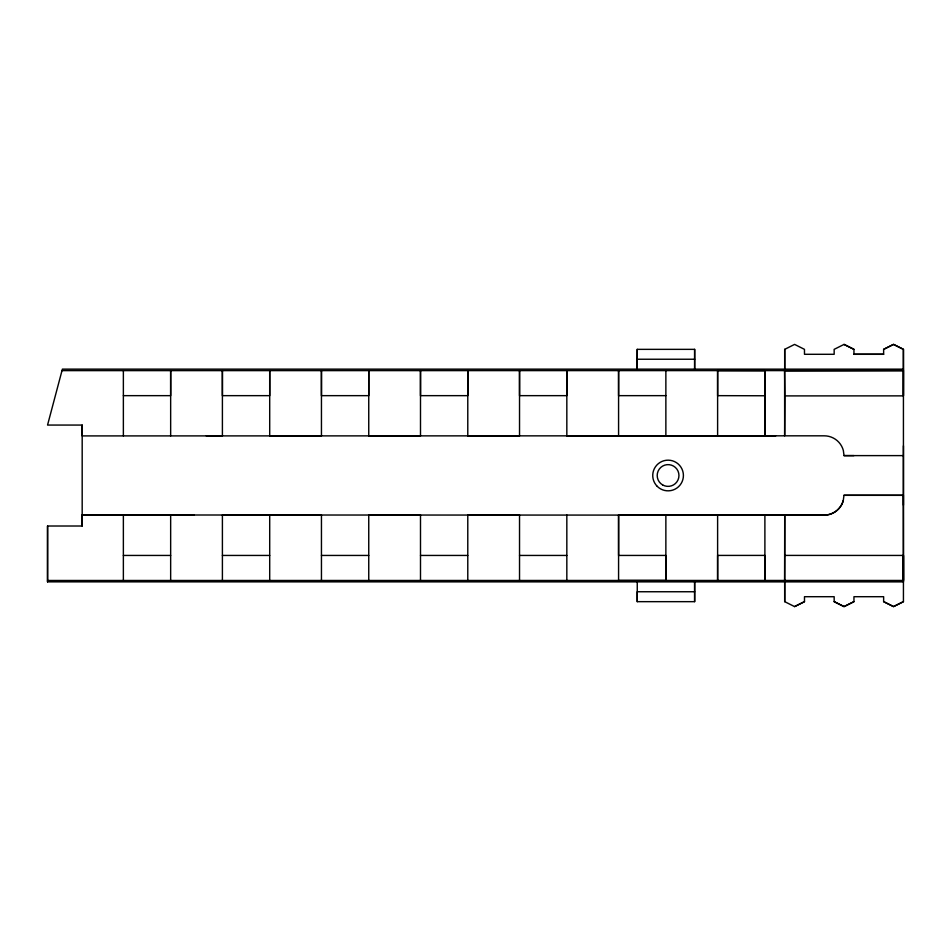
<?xml version="1.0" encoding="UTF-8"?>
<svg xmlns="http://www.w3.org/2000/svg" width="951" height="951" viewBox="0 0 951 951"><rect width="100%" height="100%" fill="white"/><g stroke="black" fill="none" stroke-linecap="round" stroke-linejoin="round"><path stroke-width="1.43" d="M47.574 580.479L903.438 580.455L903.379 495.305L843.977 495.305L843.287 500.488A19.757 19.757 0 0 1 824.196 515.097L784.706 515.145L784.682 555.408L903.414 555.443L903.45 581.881L47.55 581.857L47.574 526.01L82.202 526.01L82.202 515.002L194.099 515.014M82.178 525.986L82.178 425.061L47.55 425.061L62.397 369.131L903.45 369.154M170.657 435.915L170.657 370.617L170.657 395.652L123.368 395.652M618.578 515.002L618.578 580.479L665.866 580.467L665.866 555.432L618.578 555.443L618.578 515.002L824.196 515.133A19.757 19.757 0 0 0 843.287 500.488M637.253 349.35L637.194 369.143L637.253 349.35L694.646 349.35L694.646 370.129M694.622 591.748L637.253 591.748L637.253 601.662L694.622 601.662L694.622 581.857M694.634 369.143L694.634 349.35M717.613 435.855L717.613 370.605L764.854 370.676L764.854 435.843L764.842 370.735M784.694 369.131L784.694 349.35L794.596 344.405L804.475 349.35L804.487 354.295L834.17 354.295L834.158 349.35L844.048 344.405L853.95 349.35L853.95 354.295L883.634 354.295L883.634 349.35L893.536 344.393L903.426 349.35L903.438 601.65L893.536 606.595L883.634 601.65L883.645 596.705L853.95 596.705L853.95 601.65L844.048 606.607L834.17 601.65L834.17 596.705L804.487 596.705L804.487 601.65L794.584 606.595L784.694 601.65L784.694 581.869M903.438 580.455L903.438 555.443M903.438 505.183L903.438 445.817M903.45 395.64L903.426 349.35L893.512 344.393L883.634 349.35M784.694 555.408L784.646 580.467L784.73 515.121L222.403 515.002L222.403 580.479M784.848 395.901L784.623 370.676L784.658 435.831L784.848 395.901L903.391 395.866L903.438 370.605L62.029 370.628M82.202 515.002L321.45 515.002L321.45 580.479M903.438 370.605L784.896 370.842M794.584 606.595L804.487 601.65M853.95 601.65L844.06 606.607L834.17 601.65M903.438 601.65L893.548 606.595L883.645 601.65M853.95 354.295L883.634 354.295M637.241 359.24L694.634 359.24M665.866 395.652L618.578 395.652L618.578 370.652L618.578 435.915L775.719 435.843M206.308 435.915L222.403 435.915L222.403 370.617L222.403 395.652L269.704 395.652L269.704 370.617L269.704 435.915L321.45 435.915L321.45 370.617L321.45 395.652L368.75 395.652L368.75 370.617L368.75 435.915L420.497 435.915L420.497 370.617L420.497 395.652L467.785 395.652L467.785 370.617L467.785 435.915L519.531 435.915L519.531 370.617L519.531 395.652L566.832 395.652L566.832 370.617L566.832 435.915L618.578 435.915M82.202 425.085L82.202 435.915L824.244 435.82A19.781 19.781 0 0 1 843.347 450.477L844.024 455.612L853.927 455.612M844.024 455.612L903.391 455.612M903.402 495.328L843.977 495.305M123.368 555.443L170.657 555.443M222.403 555.443L269.704 555.443M321.45 555.443L368.75 555.443M420.497 555.443L467.785 555.443M519.531 555.443L566.832 555.443M764.842 395.771L717.613 395.652L717.613 370.628M844.048 344.405L853.95 349.35M47.55 525.986L47.55 581.857M784.694 349.35L784.706 370.129M784.682 580.871L784.694 601.65M764.889 515.121L764.901 580.467L764.913 555.408L717.613 555.42L717.613 580.467L717.613 515.085M694.646 580.883L694.646 601.65M665.866 370.605L665.866 435.891M665.866 515.05L665.866 580.467M637.253 581.869L637.253 601.662M566.832 515.002L566.832 580.479M519.531 580.479L519.531 515.002L467.785 515.014L467.785 580.479M420.497 580.479L420.497 515.002L368.75 515.002L368.75 580.479M269.704 515.002L269.704 580.479M170.657 515.002L170.657 580.479M123.368 370.617L123.368 435.915M123.368 515.002L123.368 580.479M662.633 484.927A10.889 10.889 0 0 0 678.955 475.5A10.889 10.889 0 0 0 662.633 466.073A10.889 10.889 0 0 0 662.633 484.927M657.236 486.353A15.335 15.335 0 0 0 682.889 479.47A15.335 15.335 0 0 0 664.107 460.688A15.335 15.335 0 0 0 657.236 486.353"/></g></svg>
